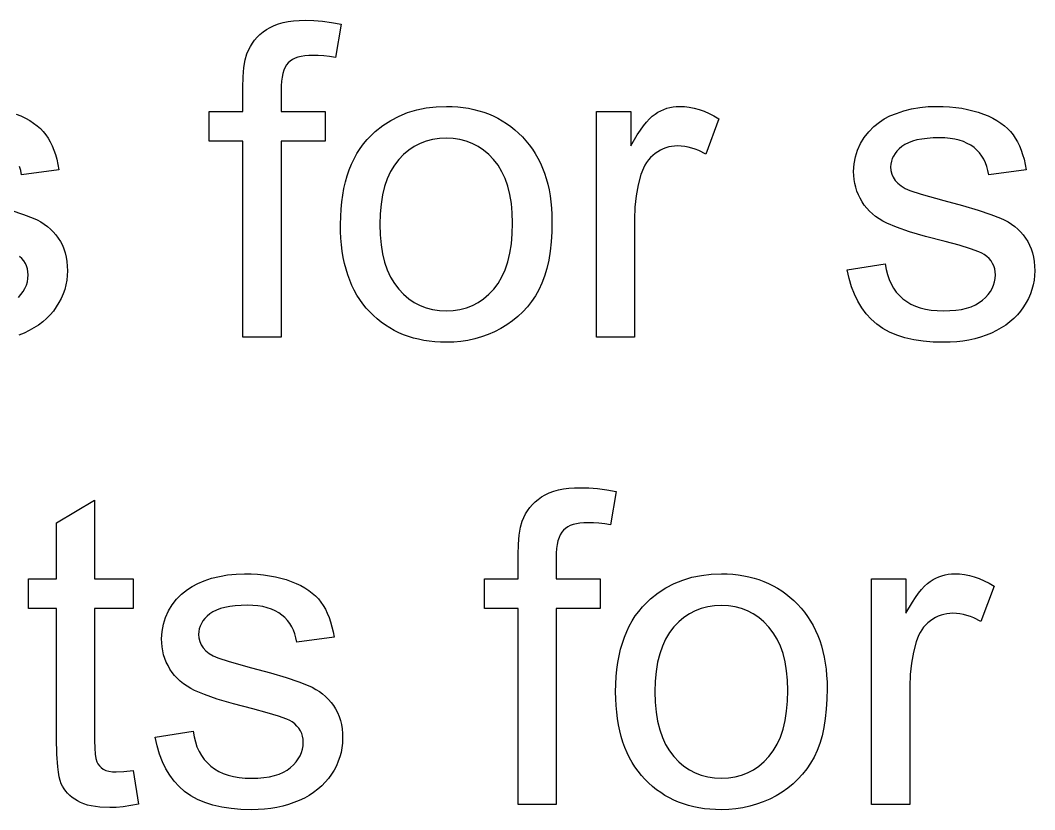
# Model space of a CAD drawing. Extents: x 0.6 to 44.2, y 0 to 23.3.
# Drawn here: x 11.437 to 12.74, y 17.469 to 18.483 of the extents above; entities that cross this region are included whole.
import ezdxf

# ---------------------------------------------------------------- set-up
doc = ezdxf.new("R2010")
doc.units = 0
doc.layers.add('CUTOUTS', color=1, linetype='CONTINUOUS')

msp = doc.modelspace()

# ---------------------------------------------------------------- linework, layer by layer
at = {"layer": 'CUTOUTS'}
for points in [[(11.7229, 18.076), (11.7229, 18.3276), (11.6796, 18.3276), (11.6796, 18.3658), (11.7229, 18.3658), (11.7229, 18.3966), (11.7233, 18.4103), (11.7242, 18.4221), (11.7259, 18.432), (11.7281, 18.44), (11.7301, 18.4447), (11.7324, 18.4491), (11.735, 18.4533), (11.7379, 18.4573), (11.7412, 18.4611), (11.7448, 18.4646), (11.7488, 18.4679), (11.7531, 18.471), (11.7578, 18.4738), (11.7629, 18.4762), (11.7685, 18.4782), (11.7746, 18.4799), (11.781, 18.4812), (11.788, 18.4821), (11.7953, 18.4827), (11.8032, 18.4828), (11.8138, 18.4825), (11.825, 18.4816), (11.8367, 18.4801), (11.849, 18.4779), (11.8416, 18.4351), (11.8341, 18.4363), (11.8268, 18.4371), (11.8196, 18.4377), (11.8127, 18.4378), (11.8073, 18.4377), (11.8023, 18.4372), (11.7978, 18.4365), (11.7936, 18.4354), (11.7899, 18.4341), (11.7865, 18.4325), (11.7836, 18.4305), (11.7811, 18.4283), (11.7789, 18.4256), (11.777, 18.4225), (11.7754, 18.4188), (11.7741, 18.4146), (11.7731, 18.4098), (11.7724, 18.4046), (11.7719, 18.3988), (11.7718, 18.3925), (11.7718, 18.3658), (11.8283, 18.3658), (11.8283, 18.3276), (11.7718, 18.3276), (11.7718, 18.076)], [(11.8482, 18.2209), (11.8484, 18.2308), (11.8489, 18.2404), (11.8498, 18.2496), (11.851, 18.2585), (11.8526, 18.2671), (11.8545, 18.2754), (11.8568, 18.2833), (11.8594, 18.291), (11.8623, 18.2983), (11.8657, 18.3052), (11.8693, 18.3119), (11.8734, 18.3182), (11.8777, 18.3241), (11.8824, 18.3298), (11.8875, 18.3351), (11.8929, 18.3401), (11.9025, 18.3477), (11.9126, 18.3542), (11.9233, 18.3598), (11.9344, 18.3643), (11.9461, 18.3678), (11.9582, 18.3703), (11.9709, 18.3718), (11.9841, 18.3723), (11.9915, 18.3722), (11.9987, 18.3717), (12.0057, 18.371), (12.0126, 18.3699), (12.0193, 18.3685), (12.0258, 18.3668), (12.0322, 18.3648), (12.0384, 18.3626), (12.0444, 18.36), (12.0502, 18.357), (12.0559, 18.3538), (12.0614, 18.3503), (12.0668, 18.3465), (12.0719, 18.3424), (12.0769, 18.3379), (12.0817, 18.3332), (12.0863, 18.3282), (12.0906, 18.3229), (12.0946, 18.3175), (12.0983, 18.3117), (12.1017, 18.3058), (12.1049, 18.2996), (12.1077, 18.2932), (12.1102, 18.2866), (12.1124, 18.2797), (12.1143, 18.2726), (12.116, 18.2652), (12.1173, 18.2577), (12.1183, 18.2498), (12.1191, 18.2418), (12.1195, 18.2335), (12.1197, 18.225), (12.1194, 18.2114), (12.1186, 18.1985), (12.1173, 18.1864), (12.1155, 18.175), (12.1131, 18.1644), (12.1102, 18.1545), (12.1068, 18.1454), (12.1029, 18.137), (12.0985, 18.1292), (12.0935, 18.1219), (12.0882, 18.115), (12.0823, 18.1085), (12.0759, 18.1025), (12.0691, 18.097), (12.0618, 18.0919), (12.0541, 18.0872), (12.0459, 18.0831), (12.0377, 18.0795), (12.0292, 18.0764), (12.0205, 18.0739), (12.0117, 18.072), (12.0027, 18.0706), (11.9935, 18.0698), (11.9841, 18.0695), (11.9766, 18.0696), (11.9692, 18.0701), (11.9621, 18.0708), (11.9551, 18.0719), (11.9483, 18.0733), (11.9417, 18.075), (11.9353, 18.0769), (11.9291, 18.0792), (11.923, 18.0818), (11.9171, 18.0847), (11.9114, 18.0879), (11.9059, 18.0914), (11.9006, 18.0952), (11.8954, 18.0994), (11.8905, 18.1038), (11.8857, 18.1085), (11.8812, 18.1135), (11.8769, 18.1188), (11.873, 18.1243), (11.8693, 18.1302), (11.8659, 18.1362), (11.8628, 18.1426), (11.8601, 18.1492), (11.8576, 18.1561), (11.8554, 18.1633), (11.8535, 18.1707), (11.8518, 18.1784), (11.8505, 18.1864), (11.8495, 18.1946), (11.8488, 18.2031), (11.8483, 18.2119)], [(12.1767, 18.076), (12.1767, 18.3658), (12.2209, 18.3658), (12.2209, 18.3219), (12.2292, 18.336), (12.2332, 18.342), (12.2372, 18.3474), (12.241, 18.3522), (12.2448, 18.3563), (12.2485, 18.3597), (12.2521, 18.3625), (12.2558, 18.3648), (12.2595, 18.3668), (12.2633, 18.3685), (12.2672, 18.3699), (12.2712, 18.371), (12.2752, 18.3717), (12.2794, 18.3722), (12.2837, 18.3723), (12.2899, 18.3721), (12.2961, 18.3714), (12.3024, 18.3701), (12.3087, 18.3684), (12.315, 18.3662), (12.3214, 18.3634), (12.3277, 18.3602), (12.3341, 18.3565), (12.3172, 18.311), (12.3082, 18.3156), (12.3037, 18.3174), (12.2992, 18.3189), (12.2947, 18.3201), (12.2902, 18.3209), (12.2857, 18.3214), (12.2812, 18.3216), (12.2772, 18.3214), (12.2734, 18.321), (12.2696, 18.3202), (12.2659, 18.3192), (12.2624, 18.3178), (12.2589, 18.3161), (12.2555, 18.3142), (12.2523, 18.3119), (12.2492, 18.3094), (12.2463, 18.3066), (12.2437, 18.3036), (12.2413, 18.3003), (12.2391, 18.2969), (12.2372, 18.2932), (12.234, 18.285), (12.2304, 18.2716), (12.2279, 18.2576), (12.2263, 18.243), (12.2258, 18.2277), (12.2258, 18.076)], [(12.4989, 18.1625), (12.5475, 18.1702), (12.5488, 18.1631), (12.5505, 18.1564), (12.5526, 18.1502), (12.5552, 18.1444), (12.5583, 18.139), (12.5619, 18.134), (12.5658, 18.1295), (12.5703, 18.1254), (12.5752, 18.1218), (12.5806, 18.1186), (12.5864, 18.1159), (12.5927, 18.1137), (12.5995, 18.112), (12.6067, 18.1108), (12.6144, 18.1101), (12.6225, 18.1099), (12.6307, 18.1101), (12.6384, 18.1107), (12.6455, 18.1118), (12.652, 18.1133), (12.658, 18.1152), (12.6635, 18.1176), (12.6684, 18.1204), (12.6727, 18.1236), (12.6766, 18.1272), (12.6799, 18.1308), (12.6827, 18.1346), (12.685, 18.1386), (12.6868, 18.1427), (12.6881, 18.147), (12.6889, 18.1514), (12.6891, 18.156), (12.6889, 18.16), (12.6882, 18.1639), (12.6871, 18.1675), (12.6855, 18.1708), (12.6835, 18.174), (12.681, 18.1769), (12.678, 18.1797), (12.6747, 18.1822), (12.6717, 18.1839), (12.6677, 18.1857), (12.6571, 18.1896), (12.6426, 18.194), (12.6244, 18.1988), (12.5995, 18.2054), (12.5787, 18.2115), (12.5621, 18.2172), (12.5496, 18.2224), (12.5445, 18.225), (12.5397, 18.2279), (12.5353, 18.231), (12.5312, 18.2343), (12.5274, 18.2378), (12.5239, 18.2416), (12.5208, 18.2457), (12.5179, 18.25), (12.5154, 18.2544), (12.5132, 18.259), (12.5113, 18.2637), (12.5098, 18.2685), (12.5086, 18.2734), (12.5078, 18.2784), (12.5073, 18.2836), (12.5071, 18.2889), (12.5077, 18.2984), (12.5093, 18.3075), (12.5121, 18.3163), (12.516, 18.3247), (12.5208, 18.3326), (12.5265, 18.3398), (12.5329, 18.3463), (12.5401, 18.3522), (12.5464, 18.3562), (12.5537, 18.36), (12.562, 18.3634), (12.5714, 18.3665), (12.5814, 18.369), (12.5919, 18.3709), (12.6027, 18.372), (12.6138, 18.3723), (12.6222, 18.3722), (12.6303, 18.3717), (12.6382, 18.371), (12.6458, 18.3699), (12.6532, 18.3685), (12.6603, 18.3668), (12.6671, 18.3648), (12.6737, 18.3625), (12.6799, 18.36), (12.6857, 18.3572), (12.6911, 18.3542), (12.6961, 18.351), (12.7007, 18.3475), (12.7048, 18.3439), (12.7085, 18.34), (12.7118, 18.3359), (12.7147, 18.3315), (12.7174, 18.3268), (12.7199, 18.3217), (12.7221, 18.3163), (12.7241, 18.3105), (12.7259, 18.3044), (12.7274, 18.2979), (12.7287, 18.291), (12.6807, 18.2845), (12.6796, 18.2899), (12.6782, 18.2951), (12.6765, 18.2999), (12.6743, 18.3044), (12.6717, 18.3086), (12.6688, 18.3125), (12.6654, 18.3161), (12.6617, 18.3194), (12.6576, 18.3224), (12.653, 18.3249), (12.6481, 18.3271), (12.6428, 18.3288), (12.637, 18.3302), (12.6309, 18.3312), (12.6243, 18.3318), (12.6174, 18.332), (12.6092, 18.3318), (12.6016, 18.3313), (12.5947, 18.3304), (12.5884, 18.3292), (12.5826, 18.3276), (12.5775, 18.3257), (12.573, 18.3234), (12.5691, 18.3208), (12.5657, 18.3179), (12.5627, 18.3149), (12.5602, 18.3118), (12.5582, 18.3086), (12.5566, 18.3053), (12.5555, 18.3018), (12.5548, 18.2983), (12.5546, 18.2946), (12.555, 18.2899), (12.5561, 18.2855), (12.558, 18.2813), (12.5606, 18.2774), (12.564, 18.2736), (12.5683, 18.2702), (12.5734, 18.2671), (12.5794, 18.2643), (12.594, 18.2598), (12.6228, 18.2517), (12.6469, 18.2451), (12.667, 18.2391), (12.6833, 18.2337), (12.6955, 18.229), (12.7005, 18.2266), (12.7053, 18.224), (12.7097, 18.2212), (12.7139, 18.2181), (12.7178, 18.2147), (12.7214, 18.2111), (12.7248, 18.2073), (12.7279, 18.2032), (12.7306, 18.1988), (12.733, 18.1942), (12.735, 18.1893), (12.7367, 18.1842), (12.7379, 18.1788), (12.7389, 18.1732), (12.7394, 18.1673), (12.7396, 18.1612), (12.7394, 18.1551), (12.7387, 18.1491), (12.7376, 18.1431), (12.736, 18.1373), (12.734, 18.1316), (12.7315, 18.1259), (12.7286, 18.1204), (12.7253, 18.1149), (12.7215, 18.1096), (12.7173, 18.1047), (12.7127, 18.1), (12.7078, 18.0957), (12.7024, 18.0916), (12.6966, 18.0879), (12.6905, 18.0845), (12.6839, 18.0813), (12.6771, 18.0786), (12.67, 18.0762), (12.6627, 18.0741), (12.6551, 18.0724), (12.6474, 18.0711), (12.6394, 18.0702), (12.6312, 18.0697), (12.6228, 18.0695), (12.6091, 18.0698), (12.5963, 18.0709), (12.5842, 18.0728), (12.573, 18.0753), (12.5627, 18.0786), (12.5532, 18.0827), (12.5445, 18.0874), (12.5367, 18.0929), (12.5297, 18.0992), (12.5233, 18.1061), (12.5175, 18.1137), (12.5125, 18.1221), (12.5081, 18.1311), (12.5044, 18.1409), (12.5013, 18.1513)], [(11.8987, 18.2209), (11.899, 18.2074), (11.9002, 18.1948), (11.9021, 18.1831), (11.9047, 18.1722), (11.9081, 18.1623), (11.9123, 18.1531), (11.9173, 18.1449), (11.9229, 18.1376), (11.9292, 18.1311), (11.9359, 18.1254), (11.9429, 18.1207), (11.9504, 18.1168), (11.9582, 18.1138), (11.9664, 18.1116), (11.9751, 18.1103), (11.9841, 18.1099), (11.993, 18.1103), (12.0016, 18.1116), (12.0098, 18.1138), (12.0176, 18.1168), (12.025, 18.1207), (12.032, 18.1255), (12.0386, 18.1312), (12.0449, 18.1377), (12.0506, 18.1451), (12.0555, 18.1534), (12.0597, 18.1627), (12.0631, 18.1728), (12.0658, 18.1839), (12.0677, 18.1959), (12.0688, 18.2087), (12.0692, 18.2225), (12.0688, 18.2356), (12.0677, 18.2478), (12.0658, 18.2592), (12.0631, 18.2698), (12.0597, 18.2796), (12.0555, 18.2885), (12.0505, 18.2967), (12.0448, 18.304), (12.0385, 18.3105), (12.0318, 18.3161), (12.0248, 18.3209), (12.0174, 18.3248), (12.0096, 18.3278), (12.0015, 18.33), (11.993, 18.3313), (11.9841, 18.3317), (11.9751, 18.3313), (11.9664, 18.33), (11.9582, 18.3278), (11.9504, 18.3248), (11.9429, 18.3209), (11.9359, 18.3162), (11.9292, 18.3106), (11.9229, 18.3041), (11.9173, 18.2968), (11.9123, 18.2886), (11.9081, 18.2795), (11.9047, 18.2695), (11.9021, 18.2587), (11.9002, 18.247), (11.899, 18.2344)], [(12.0763, 17.476), (12.0763, 17.7276), (12.0329, 17.7276), (12.0329, 17.7658), (12.0763, 17.7658), (12.0763, 17.7966), (12.0766, 17.8103), (12.0776, 17.8221), (12.0792, 17.832), (12.0815, 17.84), (12.0834, 17.8447), (12.0857, 17.8491), (12.0883, 17.8533), (12.0913, 17.8573), (12.0946, 17.8611), (12.0982, 17.8646), (12.1021, 17.8679), (12.1064, 17.871), (12.1111, 17.8738), (12.1163, 17.8762), (12.1219, 17.8782), (12.1279, 17.8799), (12.1344, 17.8812), (12.1413, 17.8821), (12.1487, 17.8827), (12.1565, 17.8828), (12.1671, 17.8825), (12.1783, 17.8816), (12.1901, 17.8801), (12.2023, 17.8779), (12.195, 17.8351), (12.1874, 17.8363), (12.1801, 17.8371), (12.173, 17.8377), (12.1661, 17.8378), (12.1607, 17.8377), (12.1557, 17.8372), (12.1511, 17.8365), (12.147, 17.8354), (12.1432, 17.8341), (12.1399, 17.8325), (12.1369, 17.8305), (12.1344, 17.8283), (12.1322, 17.8256), (12.1303, 17.8225), (12.1288, 17.8188), (12.1274, 17.8146), (12.1264, 17.8098), (12.1257, 17.8046), (12.1253, 17.7988), (12.1251, 17.7925), (12.1251, 17.7658), (12.1816, 17.7658), (12.1816, 17.7276), (12.1251, 17.7276), (12.1251, 17.476)], [(11.5819, 17.52), (11.589, 17.4766), (11.5789, 17.4747), (11.5693, 17.4733), (11.5603, 17.4725), (11.5519, 17.4722), (11.5393, 17.4727), (11.5335, 17.4734), (11.5281, 17.4743), (11.5231, 17.4755), (11.5185, 17.477), (11.5143, 17.4787), (11.5104, 17.4807), (11.5036, 17.4852), (11.5006, 17.4878), (11.4978, 17.4905), (11.4954, 17.4933), (11.4932, 17.4963), (11.4913, 17.4995), (11.4897, 17.5029), (11.4883, 17.5068), (11.487, 17.5117), (11.486, 17.5175), (11.4852, 17.5243), (11.484, 17.5407), (11.4837, 17.5609), (11.4837, 17.7276), (11.4476, 17.7276), (11.4476, 17.7658), (11.4837, 17.7658), (11.4837, 17.8376), (11.5325, 17.867), (11.5325, 17.7658), (11.5819, 17.7658), (11.5819, 17.7276), (11.5325, 17.7276), (11.5325, 17.5582), (11.5327, 17.5486), (11.5331, 17.5409), (11.534, 17.5351), (11.5351, 17.5311), (11.5366, 17.5283), (11.5385, 17.5258), (11.5408, 17.5235), (11.5435, 17.5216), (11.5468, 17.52), (11.5507, 17.5189), (11.5552, 17.5183), (11.5603, 17.518), (11.5698, 17.5185)], [(11.6103, 17.5625), (11.6588, 17.5702), (11.6601, 17.5631), (11.6618, 17.5564), (11.6639, 17.5502), (11.6666, 17.5444), (11.6696, 17.539), (11.6732, 17.534), (11.6772, 17.5295), (11.6816, 17.5254), (11.6865, 17.5218), (11.6919, 17.5186), (11.6977, 17.5159), (11.704, 17.5137), (11.7108, 17.512), (11.718, 17.5108), (11.7257, 17.5101), (11.7339, 17.5099), (11.742, 17.5101), (11.7497, 17.5107), (11.7568, 17.5118), (11.7633, 17.5133), (11.7693, 17.5152), (11.7748, 17.5176), (11.7797, 17.5204), (11.7841, 17.5236), (11.7879, 17.5272), (11.7912, 17.5308), (11.794, 17.5346), (11.7963, 17.5386), (11.7981, 17.5427), (11.7994, 17.547), (11.8002, 17.5514), (11.8004, 17.556), (11.8002, 17.56), (11.7995, 17.5639), (11.7984, 17.5675), (11.7968, 17.5708), (11.7948, 17.574), (11.7923, 17.5769), (11.7894, 17.5797), (11.786, 17.5822), (11.783, 17.5839), (11.7791, 17.5857), (11.7684, 17.5896), (11.754, 17.594), (11.7358, 17.5988), (11.7108, 17.6054), (11.69, 17.6115), (11.6734, 17.6172), (11.6609, 17.6224), (11.6558, 17.625), (11.6511, 17.6279), (11.6466, 17.631), (11.6425, 17.6343), (11.6387, 17.6378), (11.6352, 17.6416), (11.6321, 17.6457), (11.6292, 17.65), (11.6267, 17.6544), (11.6245, 17.659), (11.6227, 17.6637), (11.6211, 17.6685), (11.62, 17.6734), (11.6191, 17.6784), (11.6186, 17.6836), (11.6184, 17.6889), (11.619, 17.6984), (11.6207, 17.7075), (11.6234, 17.7163), (11.6273, 17.7247), (11.6321, 17.7326), (11.6378, 17.7398), (11.6442, 17.7463), (11.6515, 17.7522), (11.6577, 17.7562), (11.665, 17.76), (11.6733, 17.7634), (11.6827, 17.7665), (11.6928, 17.769), (11.7032, 17.7709), (11.714, 17.772), (11.7251, 17.7723), (11.7335, 17.7722), (11.7417, 17.7717), (11.7495, 17.771), (11.7572, 17.7699), (11.7645, 17.7685), (11.7716, 17.7668), (11.7784, 17.7648), (11.785, 17.7625), (11.7913, 17.76), (11.7971, 17.7572), (11.8025, 17.7542), (11.8074, 17.751), (11.812, 17.7475), (11.8161, 17.7439), (11.8198, 17.74), (11.8231, 17.7359), (11.826, 17.7315), (11.8287, 17.7268), (11.8312, 17.7217), (11.8335, 17.7163), (11.8354, 17.7105), (11.8372, 17.7044), (11.8387, 17.6979), (11.84, 17.691), (11.792, 17.6845), (11.791, 17.6899), (11.7896, 17.6951), (11.7878, 17.6999), (11.7856, 17.7044), (11.783, 17.7086), (11.7801, 17.7125), (11.7767, 17.7161), (11.773, 17.7194), (11.7689, 17.7224), (11.7644, 17.7249), (11.7594, 17.7271), (11.7541, 17.7288), (11.7483, 17.7302), (11.7422, 17.7312), (11.7356, 17.7318), (11.7287, 17.732), (11.7205, 17.7318), (11.713, 17.7313), (11.706, 17.7304), (11.6997, 17.7292), (11.694, 17.7276), (11.6888, 17.7257), (11.6843, 17.7234), (11.6804, 17.7208), (11.677, 17.7179), (11.6741, 17.7149), (11.6716, 17.7118), (11.6695, 17.7086), (11.668, 17.7053), (11.6668, 17.7018), (11.6661, 17.6983), (11.6659, 17.6946), (11.6663, 17.6899), (11.6674, 17.6855), (11.6693, 17.6813), (11.6719, 17.6774), (11.6754, 17.6736), (11.6796, 17.6702), (11.6848, 17.6671), (11.6908, 17.6643), (11.7053, 17.6598), (11.7341, 17.6517), (11.7582, 17.6451), (11.7784, 17.6391), (11.7946, 17.6337), (11.8068, 17.629), (11.8119, 17.6266), (11.8166, 17.624), (11.8211, 17.6212), (11.8252, 17.6181), (11.8291, 17.6147), (11.8328, 17.6111), (11.8361, 17.6073), (11.8392, 17.6032), (11.8419, 17.5988), (11.8443, 17.5942), (11.8463, 17.5893), (11.848, 17.5842), (11.8493, 17.5788), (11.8502, 17.5732), (11.8507, 17.5673), (11.8509, 17.5612), (11.8507, 17.5551), (11.85, 17.5491), (11.8489, 17.5431), (11.8473, 17.5373), (11.8453, 17.5316), (11.8429, 17.5259), (11.8399, 17.5204), (11.8366, 17.5149), (11.8328, 17.5096), (11.8286, 17.5047), (11.8241, 17.5), (11.8191, 17.4957), (11.8137, 17.4916), (11.808, 17.4879), (11.8018, 17.4845), (11.7953, 17.4813), (11.7884, 17.4786), (11.7813, 17.4762), (11.774, 17.4741), (11.7665, 17.4724), (11.7587, 17.4711), (11.7507, 17.4702), (11.7426, 17.4697), (11.7341, 17.4695), (11.7204, 17.4698), (11.7076, 17.4709), (11.6956, 17.4728), (11.6844, 17.4753), (11.674, 17.4786), (11.6645, 17.4827), (11.6559, 17.4874), (11.648, 17.4929), (11.641, 17.4992), (11.6346, 17.5061), (11.6289, 17.5137), (11.6238, 17.5221), (11.6194, 17.5311), (11.6157, 17.5409), (11.6126, 17.5513)], [(12.2015, 17.6209), (12.2017, 17.6308), (12.2022, 17.6404), (12.2031, 17.6496), (12.2043, 17.6585), (12.2059, 17.6671), (12.2078, 17.6754), (12.2101, 17.6833), (12.2127, 17.691), (12.2157, 17.6983), (12.219, 17.7052), (12.2227, 17.7119), (12.2267, 17.7182), (12.2311, 17.7241), (12.2358, 17.7298), (12.2409, 17.7351), (12.2463, 17.7401), (12.2559, 17.7477), (12.266, 17.7542), (12.2766, 17.7598), (12.2877, 17.7643), (12.2994, 17.7678), (12.3116, 17.7703), (12.3242, 17.7718), (12.3374, 17.7723), (12.3448, 17.7722), (12.352, 17.7717), (12.359, 17.771), (12.3659, 17.7699), (12.3726, 17.7685), (12.3792, 17.7668), (12.3855, 17.7648), (12.3917, 17.7626), (12.3977, 17.76), (12.4036, 17.757), (12.4093, 17.7538), (12.4148, 17.7503), (12.4201, 17.7465), (12.4253, 17.7424), (12.4303, 17.7379), (12.4351, 17.7332), (12.4397, 17.7282), (12.444, 17.7229), (12.448, 17.7175), (12.4517, 17.7117), (12.4551, 17.7058), (12.4582, 17.6996), (12.461, 17.6932), (12.4635, 17.6866), (12.4658, 17.6797), (12.4677, 17.6726), (12.4693, 17.6652), (12.4706, 17.6577), (12.4717, 17.6498), (12.4724, 17.6418), (12.4729, 17.6335), (12.473, 17.625), (12.4728, 17.6114), (12.472, 17.5985), (12.4707, 17.5864), (12.4688, 17.575), (12.4665, 17.5644), (12.4636, 17.5545), (12.4602, 17.5454), (12.4562, 17.537), (12.4518, 17.5292), (12.4469, 17.5219), (12.4415, 17.515), (12.4356, 17.5085), (12.4293, 17.5025), (12.4225, 17.497), (12.4152, 17.4919), (12.4074, 17.4872), (12.3993, 17.4831), (12.391, 17.4795), (12.3825, 17.4764), (12.3739, 17.4739), (12.365, 17.472), (12.356, 17.4706), (12.3468, 17.4698), (12.3374, 17.4695), (12.3299, 17.4696), (12.3226, 17.4701), (12.3154, 17.4708), (12.3084, 17.4719), (12.3017, 17.4733), (12.2951, 17.475), (12.2886, 17.4769), (12.2824, 17.4792), (12.2763, 17.4818), (12.2705, 17.4847), (12.2648, 17.4879), (12.2593, 17.4914), (12.2539, 17.4952), (12.2488, 17.4994), (12.2438, 17.5038), (12.239, 17.5085), (12.2345, 17.5135), (12.2303, 17.5188), (12.2263, 17.5243), (12.2226, 17.5302), (12.2193, 17.5362), (12.2162, 17.5426), (12.2134, 17.5492), (12.2109, 17.5561), (12.2087, 17.5633), (12.2068, 17.5707), (12.2052, 17.5784), (12.2039, 17.5864), (12.2028, 17.5946), (12.2021, 17.6031), (12.2017, 17.6119)], [(12.53, 17.476), (12.53, 17.7658), (12.5742, 17.7658), (12.5742, 17.7219), (12.5825, 17.736), (12.5866, 17.742), (12.5905, 17.7474), (12.5944, 17.7522), (12.5982, 17.7563), (12.6019, 17.7597), (12.6055, 17.7625), (12.6091, 17.7648), (12.6128, 17.7668), (12.6166, 17.7685), (12.6205, 17.7699), (12.6245, 17.771), (12.6286, 17.7717), (12.6327, 17.7722), (12.637, 17.7723), (12.6432, 17.7721), (12.6495, 17.7714), (12.6557, 17.7701), (12.662, 17.7684), (12.6684, 17.7662), (12.6747, 17.7634), (12.6811, 17.7602), (12.6875, 17.7565), (12.6706, 17.711), (12.6616, 17.7156), (12.6571, 17.7174), (12.6526, 17.7189), (12.648, 17.7201), (12.6435, 17.7209), (12.639, 17.7214), (12.6345, 17.7216), (12.6306, 17.7214), (12.6267, 17.721), (12.6229, 17.7202), (12.6193, 17.7192), (12.6157, 17.7178), (12.6122, 17.7161), (12.6089, 17.7142), (12.6056, 17.7119), (12.6025, 17.7094), (12.5997, 17.7066), (12.597, 17.7036), (12.5946, 17.7003), (12.5925, 17.6969), (12.5905, 17.6932), (12.5873, 17.685), (12.5838, 17.6716), (12.5812, 17.6576), (12.5797, 17.643), (12.5792, 17.6277), (12.5792, 17.476)], [(12.252, 17.6209), (12.2524, 17.6074), (12.2535, 17.5948), (12.2554, 17.5831), (12.2581, 17.5722), (12.2615, 17.5623), (12.2657, 17.5531), (12.2706, 17.5449), (12.2763, 17.5376), (12.2826, 17.5311), (12.2892, 17.5254), (12.2963, 17.5207), (12.3037, 17.5168), (12.3115, 17.5138), (12.3198, 17.5116), (12.3284, 17.5103), (12.3374, 17.5099), (12.3464, 17.5103), (12.3549, 17.5116), (12.3631, 17.5138), (12.3709, 17.5168), (12.3783, 17.5207), (12.3853, 17.5255), (12.392, 17.5312), (12.3983, 17.5377), (12.4039, 17.5451), (12.4089, 17.5534), (12.4131, 17.5627), (12.4165, 17.5728), (12.4191, 17.5839), (12.421, 17.5959), (12.4222, 17.6087), (12.4225, 17.6225), (12.4222, 17.6356), (12.421, 17.6478), (12.4191, 17.6592), (12.4164, 17.6698), (12.413, 17.6796), (12.4088, 17.6885), (12.4038, 17.6967), (12.3981, 17.704), (12.3918, 17.7105), (12.3852, 17.7161), (12.3781, 17.7209), (12.3707, 17.7248), (12.363, 17.7278), (12.3548, 17.73), (12.3463, 17.7313), (12.3374, 17.7317), (12.3284, 17.7313), (12.3198, 17.73), (12.3115, 17.7278), (12.3037, 17.7248), (12.2963, 17.7209), (12.2892, 17.7162), (12.2826, 17.7106), (12.2763, 17.7041), (12.2706, 17.6968), (12.2657, 17.6886), (12.2615, 17.6795), (12.2581, 17.6695), (12.2554, 17.6587), (12.2535, 17.647), (12.2524, 17.6344)]]:
    msp.add_lwpolyline(points, close=True, dxfattribs=at)
for points in [[(11.4317, 18.3625), (11.4379, 18.36), (11.4437, 18.3572), (11.4491, 18.3542), (11.4541, 18.351), (11.4586, 18.3475), (11.4628, 18.3439), (11.4665, 18.34), (11.4697, 18.3359), (11.4727, 18.3315), (11.4754, 18.3268), (11.4779, 18.3217), (11.4801, 18.3163), (11.4821, 18.3105), (11.4839, 18.3044), (11.4854, 18.2979), (11.4867, 18.291), (11.4386, 18.2845), (11.4376, 18.2899), (11.4362, 18.2951)], [(11.425, 18.2391), (11.4412, 18.2337), (11.4535, 18.229), (11.4585, 18.2266), (11.4633, 18.224), (11.4677, 18.2212), (11.4719, 18.2181), (11.4758, 18.2147), (11.4794, 18.2111), (11.4828, 18.2073), (11.4858, 18.2032), (11.4886, 18.1988), (11.491, 18.1942), (11.493, 18.1893), (11.4946, 18.1842), (11.4959, 18.1788), (11.4968, 18.1732), (11.4974, 18.1673), (11.4976, 18.1612), (11.4973, 18.1551), (11.4967, 18.1491), (11.4956, 18.1431), (11.494, 18.1373), (11.492, 18.1316), (11.4895, 18.1259), (11.4866, 18.1204), (11.4832, 18.1149), (11.4795, 18.1096), (11.4753, 18.1047), (11.4707, 18.1), (11.4658, 18.0957), (11.4604, 18.0916), (11.4546, 18.0879), (11.4485, 18.0845), (11.4419, 18.0813), (11.435, 18.0786)], [(11.4346, 18.1272), (11.4379, 18.1308), (11.4407, 18.1346), (11.443, 18.1386), (11.4448, 18.1427), (11.4461, 18.147), (11.4468, 18.1514), (11.4471, 18.156), (11.4469, 18.16), (11.4462, 18.1639), (11.4451, 18.1675), (11.4435, 18.1708), (11.4414, 18.174), (11.439, 18.1769), (11.436, 18.1797)]]:
    msp.add_lwpolyline(points, dxfattribs=at)

doc.saveas('drawing.dxf')
